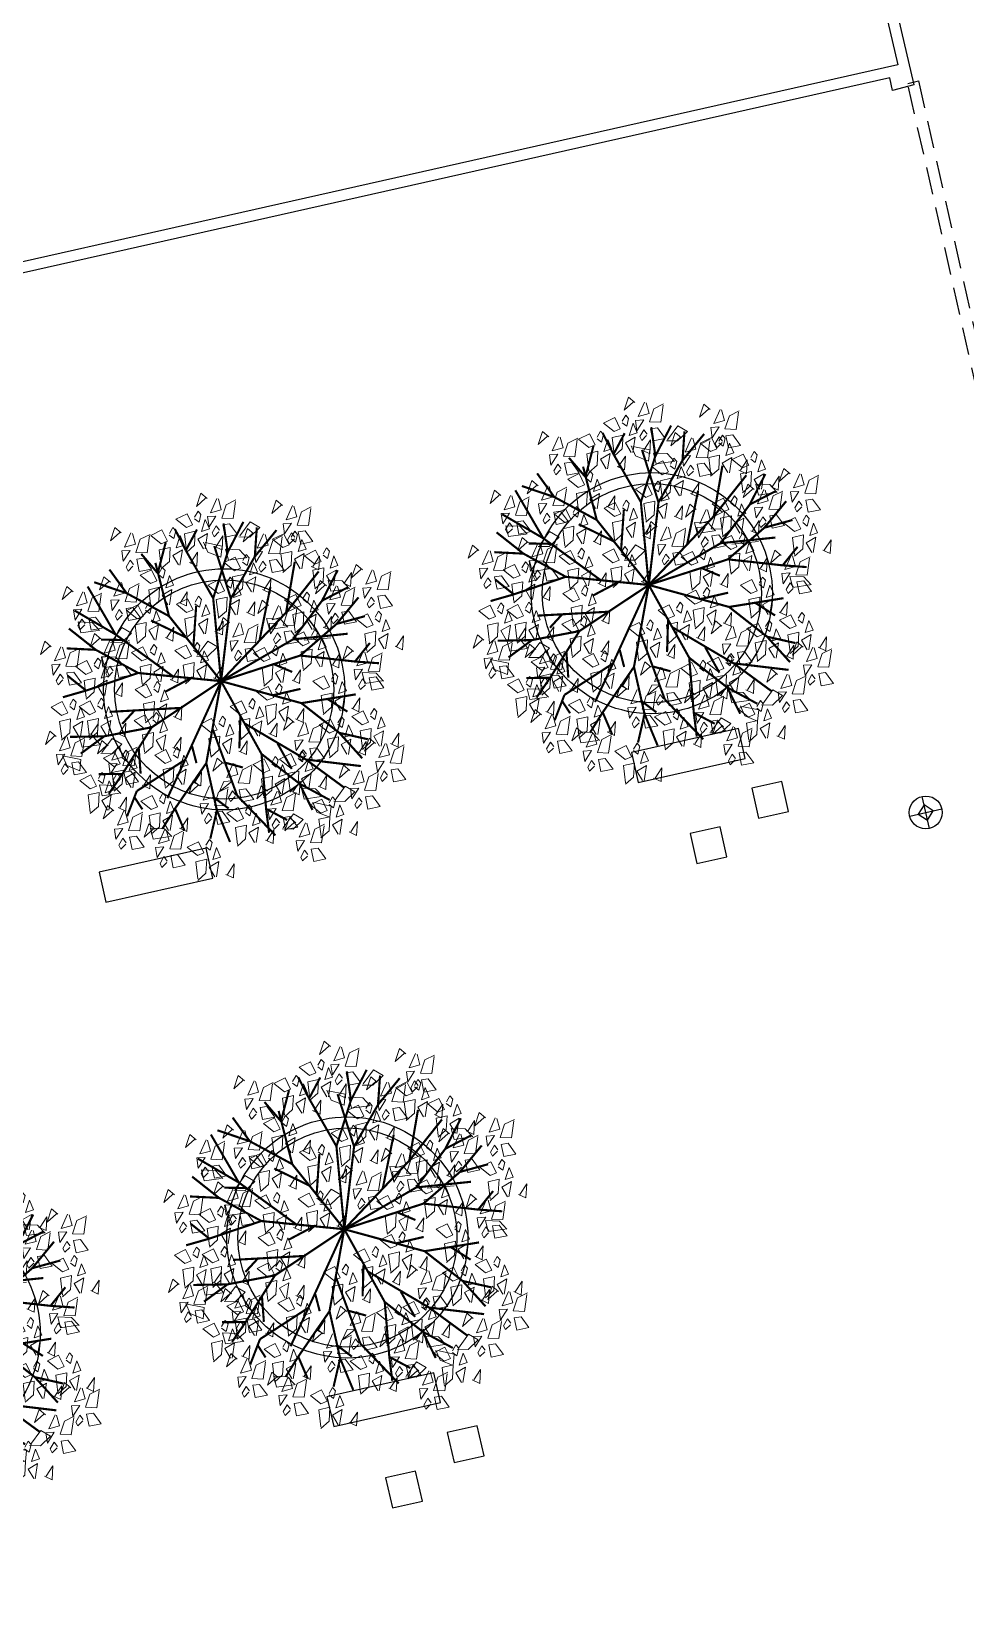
# Model space of a CAD drawing. Header units: metres. Extents: x 595957 to 596103, y 139647 to 139785.
# Drawn here: x 596037.37 to 596054.42, y 139690.16 to 139718.8 of the extents above; entities that cross this region are included whole.
import ezdxf

# ---------------------------------------------------------------- set-up
doc = ezdxf.new("R2010")
doc.units = ezdxf.units.M
doc.header["$MEASUREMENT"] = 0
doc.linetypes.add('CACHEx2', pattern=[0.75, 0.5, -0.25])
doc.layers.add('08-VU-0.08', color=56, linetype='Continuous')
doc.layers.add('08-VU-0.20', color=32, linetype='Continuous')

# ---------------------------------------------------------------- blocks, each defined once
blk = doc.blocks.new('A$C1CA56990')
at = {"color": 2, "lineweight": 13}
for p, q in [((-0.82, 1.456), (-0.727, 1.499)), ((-0.732, 1.486), (-0.759, 1.327)), ((-0.759, 1.327), (-0.864, 1.334)), ((-0.644, 1.32), (-0.543, 1.349)), ((-0.543, 1.349), (-0.543, 1.219)), ((0.426, 1.364), (0.527, 1.392)), ((0.454, 1.205), (0.426, 1.364)), ((0.527, 1.392), (0.526, 1.262)), ((-0.616, 1.161), (-0.644, 1.32)), ((-0.543, 1.219), (-0.616, 1.147)), ((0.526, 1.262), (0.454, 1.19)), ((-0.697, 1.04), (-0.698, 1.142)), ((-0.604, 0.949), (-0.697, 1.04)), ((-0.688, 1.132), (-0.554, 1.041)), ((-0.554, 1.041), (-0.604, 0.949)), ((0.108, 1.133), (0.209, 1.161)), ((0.136, 0.974), (0.108, 1.133)), ((0.208, 1.031), (0.136, 0.959)), ((0.209, 1.161), (0.208, 1.031)), ((0.344, 0.982), (0.343, 1.085)), ((0.353, 1.074), (0.487, 0.984)), ((0.436, 0.891), (0.344, 0.982)), ((0.487, 0.984), (0.436, 0.891)), ((-1.483, 0.627), (-1.381, 0.656)), ((-1.381, 0.656), (-1.382, 0.526)), ((0.242, 0.174), (0.241, 0.276)), ((0.335, 0.083), (0.242, 0.174)), ((0.252, 0.266), (0.385, 0.175)), ((0.385, 0.175), (0.335, 0.083)), ((1.174, 0.078), (1.219, 0.2)), ((1.219, 0.2), (1.311, 0.243)), ((1.306, 0.23), (1.279, 0.07)), ((1.149, 0.006), (1.25, 0.035)), ((1.177, -0.153), (1.149, 0.006)), ((1.279, 0.07), (1.174, 0.078)), ((1.25, 0.035), (1.249, -0.095)), ((1.249, -0.095), (1.177, -0.167)), ((1.37, -0.187), (1.369, -0.085)), ((1.379, -0.095), (1.513, -0.186)), ((1.463, -0.278), (1.37, -0.187)), ((1.513, -0.186), (1.463, -0.278)), ((0.512, -0.398), (0.614, -0.369)), ((0.541, -0.557), (0.512, -0.398)), ((0.614, -0.369), (0.613, -0.499)), ((0.613, -0.499), (0.541, -0.571)), ((-0.963, -0.875), (-1.035, -0.947)), ((-0.962, -0.745), (-0.963, -0.875)), ((0.888, -0.961), (0.99, -0.932)), ((0.917, -1.12), (0.888, -0.961)), ((0.99, -0.932), (0.989, -1.063)), ((-0.98, -1.246), (-1.073, -1.155)), ((-1.064, -1.063), (-0.93, -1.153)), ((-0.93, -1.153), (-0.98, -1.246)), ((0.989, -1.063), (0.917, -1.135))]:
    blk.add_line(p, q, dxfattribs=at)
at = {"color": 108, "lineweight": 13}
for p, q in [((-0.864, 1.334), (-0.82, 1.456)), ((-1.092, 1.118), (-0.991, 1.147)), ((-1.064, 0.959), (-1.092, 1.118)), ((-0.991, 1.147), (-0.992, 1.017)), ((-0.992, 1.017), (-1.064, 0.945)), ((-1.454, 0.468), (-1.483, 0.627)), ((-1.348, -0.678), (-1.349, -0.576)), ((-1.339, -0.586), (-1.205, -0.677)), ((-1.255, -0.769), (-1.348, -0.678)), ((-1.205, -0.677), (-1.255, -0.769)), ((-1.181, -0.897), (-1.089, -0.854)), ((-1.093, -0.868), (-1.121, -1.027)), ((-1.063, -0.773), (-0.962, -0.745)), ((-1.035, -0.932), (-1.063, -0.773)), ((-1.226, -1.02), (-1.181, -0.897)), ((-1.121, -1.027), (-1.226, -1.02)), ((-1.073, -1.155), (-1.074, -1.052)), ((0.035, -1.308), (0.137, -1.279)), ((0.064, -1.467), (0.035, -1.308)), ((0.137, -1.279), (0.136, -1.409)), ((0.136, -1.409), (0.064, -1.481))]:
    blk.add_line(p, q, dxfattribs=at)
at = {"color": 98, "lineweight": 13}
blk.add_line((-1.382, 0.526), (-1.454, 0.454), dxfattribs=at)
at = {"color": 92, "lineweight": 13}
for points in [[(-0.551, 1.566), (-0.503, 1.627), (-0.628, 1.664), (-0.547, 1.58)], [(-0.352, 1.521), (-0.277, 1.62), (-0.222, 1.518), (-0.325, 1.463), (-0.352, 1.521)], [(0.287, 1.638), (0.336, 1.699), (0.211, 1.736), (0.291, 1.652)], [(-0.713, 1.478), (-0.72, 1.556), (-0.816, 1.539), (-0.713, 1.478)], [(-0.552, 1.461), (-0.652, 1.43), (-0.683, 1.529), (-0.548, 1.475)], [(-0.569, 1.513), (-0.409, 1.537), (-0.383, 1.435), (-0.513, 1.439), (-0.584, 1.513)], [(0.057, 1.42), (-0.041, 1.344), (-0.068, 1.457), (0.046, 1.484), (0.057, 1.42)], [(0.269, 1.372), (0.108, 1.39), (0.109, 1.495), (0.234, 1.458), (0.283, 1.368)], [(0.808, 1.45), (0.856, 1.511), (0.731, 1.548), (0.812, 1.464)], [(-0.57, 1.3), (-0.73, 1.318), (-0.729, 1.423), (-0.604, 1.386), (-0.556, 1.296)], [(-0.545, 1.353), (-0.456, 1.409), (-0.401, 1.32), (-0.545, 1.339)], [(-0.338, 1.261), (-0.263, 1.36), (-0.207, 1.258), (-0.31, 1.203), (-0.338, 1.261)], [(-0.267, 1.447), (-0.297, 1.404), (-0.225, 1.388), (-0.196, 1.416), (-0.253, 1.446)], [(0.038, 1.305), (0.113, 1.404), (0.168, 1.301), (0.066, 1.246), (0.038, 1.305)], [(0.515, 1.326), (0.555, 1.36), (0.49, 1.394), (0.454, 1.374), (0.501, 1.33)], [(0.646, 1.363), (0.639, 1.44), (0.543, 1.423), (0.646, 1.363)], [(0.807, 1.345), (0.707, 1.314), (0.676, 1.414), (0.811, 1.359)], [(-0.555, 1.253), (-0.395, 1.277), (-0.369, 1.176), (-0.499, 1.179), (-0.569, 1.253)], [(-0.518, 1.251), (-0.549, 1.18), (-0.419, 1.176), (-0.519, 1.237)], [(-0.253, 1.187), (-0.283, 1.144), (-0.211, 1.128), (-0.181, 1.156), (-0.238, 1.186)], [(-0.154, 1.137), (-0.066, 1.192), (-0.01, 1.104), (-0.155, 1.122)], [(0.123, 1.23), (0.093, 1.188), (0.165, 1.171), (0.195, 1.199), (0.138, 1.23)], [(0.374, 1.176), (0.422, 1.237), (0.298, 1.274), (0.378, 1.19)], [(0.577, 1.232), (0.479, 1.156), (0.453, 1.269), (0.566, 1.296), (0.577, 1.232)], [(0.789, 1.185), (0.629, 1.202), (0.63, 1.307), (0.755, 1.27), (0.803, 1.181)], [(0.909, 1.104), (0.957, 1.165), (0.832, 1.202), (0.913, 1.118)], [(-0.815, 1.016), (-0.74, 1.115), (-0.685, 1.012), (-0.787, 0.957), (-0.815, 1.016)], [(-0.624, 0.97), (-0.724, 0.939), (-0.755, 1.039), (-0.62, 0.984)], [(-0.623, 1.075), (-0.575, 1.136), (-0.7, 1.173), (-0.619, 1.089)], [(-0.53, 1.093), (-0.442, 1.149), (-0.386, 1.06), (-0.53, 1.079)], [(0.006, 1.161), (0.032, 1.088), (0.12, 1.129), (0.006, 1.161)], [(0.081, 1.052), (0.121, 1.085), (0.056, 1.12), (0.02, 1.1), (0.067, 1.056)], [(0.212, 1.088), (0.205, 1.166), (0.11, 1.149), (0.212, 1.088)], [(0.356, 0.91), (0.195, 0.928), (0.196, 1.033), (0.321, 0.996), (0.37, 0.906)], [(0.373, 1.071), (0.274, 1.04), (0.243, 1.14), (0.377, 1.085)], [(0.616, 0.98), (0.656, 1.013), (0.591, 1.047), (0.555, 1.028), (0.602, 0.984)], [(0.747, 1.016), (0.74, 1.094), (0.645, 1.077), (0.747, 1.016)], [(0.908, 0.999), (0.808, 0.968), (0.778, 1.067), (0.912, 1.013)], [(1.372, 1.017), (1.42, 1.078), (1.295, 1.115), (1.376, 1.031)], [(-1.392, 0.915), (-1.4, 0.992), (-1.495, 0.976), (-1.392, 0.915)], [(-0.504, 0.991), (-0.535, 0.92), (-0.405, 0.916), (-0.504, 0.977)], [(0.144, 0.958), (0.046, 0.882), (0.019, 0.995), (0.132, 1.022), (0.144, 0.958)], [(0.183, 0.785), (0.258, 0.884), (0.313, 0.781), (0.21, 0.726), (0.183, 0.785)], [(1.079, 0.893), (1.119, 0.926), (1.053, 0.961), (1.017, 0.941), (1.065, 0.897)], [(1.21, 0.929), (1.203, 1.007), (1.107, 0.99), (1.21, 0.929)], [(1.371, 0.912), (1.271, 0.881), (1.24, 0.981), (1.375, 0.926)], [(-1.249, 0.737), (-1.41, 0.755), (-1.409, 0.86), (-1.284, 0.823), (-1.235, 0.733)], [(-0.67, 0.733), (-0.511, 0.758), (-0.484, 0.656), (-0.615, 0.659), (-0.685, 0.733)], [(-0.453, 0.742), (-0.378, 0.841), (-0.323, 0.738), (-0.426, 0.683), (-0.453, 0.742)], [(0.356, 0.834), (0.516, 0.859), (0.542, 0.757), (0.412, 0.76), (0.342, 0.834)], [(0.658, 0.768), (0.628, 0.726), (0.7, 0.709), (0.729, 0.737), (0.672, 0.768)], [(1.353, 0.752), (1.193, 0.769), (1.194, 0.874), (1.318, 0.837), (1.367, 0.747)], [(1.282, 0.64), (1.357, 0.74), (1.412, 0.637), (1.309, 0.582), (1.282, 0.64)], [(-1.39, 0.613), (-1.342, 0.674), (-1.466, 0.711), (-1.386, 0.627)], [(-1.422, 0.646), (-1.262, 0.671), (-1.236, 0.569), (-1.366, 0.573), (-1.437, 0.647)], [(-0.771, 0.539), (-0.696, 0.638), (-0.641, 0.536), (-0.744, 0.481), (-0.771, 0.539)], [(-0.368, 0.667), (-0.399, 0.624), (-0.327, 0.608), (-0.297, 0.636), (-0.354, 0.667)], [(-0.357, 0.573), (-0.268, 0.629), (-0.213, 0.541), (-0.357, 0.559)], [(-0.197, 0.598), (-0.17, 0.525), (-0.082, 0.566), (-0.197, 0.598)], [(-0.079, 0.667), (-0.109, 0.624), (-0.038, 0.608), (-0.008, 0.636), (-0.065, 0.667)], [(-0.01, 0.617), (0.079, 0.672), (0.134, 0.584), (-0.01, 0.602)], [(0.15, 0.641), (0.177, 0.568), (0.265, 0.609), (0.15, 0.641)], [(0.268, 0.71), (0.238, 0.668), (0.309, 0.651), (0.339, 0.68), (0.282, 0.71)], [(0.54, 0.699), (0.567, 0.626), (0.655, 0.667), (0.54, 0.699)], [(0.991, 0.653), (0.96, 0.61), (1.032, 0.594), (1.062, 0.622), (1.005, 0.652)], [(1.064, 0.632), (1.224, 0.656), (1.25, 0.555), (1.12, 0.558), (1.05, 0.632)], [(-1.12, 0.58), (-1.15, 0.538), (-1.078, 0.521), (-1.049, 0.55), (-1.106, 0.58)], [(-0.687, 0.465), (-0.717, 0.422), (-0.645, 0.406), (-0.615, 0.434), (-0.672, 0.464)], [(-0.62, 0.472), (-0.65, 0.4), (-0.52, 0.397), (-0.62, 0.457)], [(-0.33, 0.472), (-0.361, 0.4), (-0.231, 0.397), (-0.331, 0.457)], [(0.017, 0.515), (-0.014, 0.443), (0.116, 0.44), (0.016, 0.5)], [(0.646, 0.381), (0.721, 0.48), (0.776, 0.377), (0.673, 0.322), (0.646, 0.381)], [(0.739, 0.457), (0.709, 0.386), (0.839, 0.382), (0.739, 0.443)], [(1.089, 0.472), (1.177, 0.528), (1.233, 0.44), (1.089, 0.458)], [(1.249, 0.497), (1.276, 0.424), (1.364, 0.465), (1.249, 0.497)], [(1.366, 0.566), (1.336, 0.523), (1.408, 0.507), (1.438, 0.535), (1.381, 0.566)], [(1.441, 0.409), (1.516, 0.509), (1.571, 0.406), (1.468, 0.351), (1.441, 0.409)], [(-0.804, 0.396), (-0.777, 0.323), (-0.689, 0.364), (-0.804, 0.396)], [(-0.005, 0.372), (0.154, 0.397), (0.181, 0.295), (0.051, 0.298), (-0.02, 0.372)], [(0.428, 0.372), (0.588, 0.397), (0.614, 0.295), (0.484, 0.298), (0.414, 0.372)], [(0.73, 0.306), (0.7, 0.264), (0.772, 0.247), (0.802, 0.275), (0.745, 0.306)], [(1.115, 0.37), (1.084, 0.299), (1.214, 0.296), (1.115, 0.356)], [(1.224, 0.401), (1.383, 0.425), (1.409, 0.324), (1.279, 0.327), (1.209, 0.401)], [(1.248, 0.241), (1.336, 0.297), (1.392, 0.209), (1.248, 0.227)], [(1.525, 0.335), (1.495, 0.292), (1.567, 0.276), (1.597, 0.304), (1.54, 0.335)], [(1.719, 0.223), (1.767, 0.284), (1.642, 0.321), (1.723, 0.237)], [(0.019, 0.212), (0.108, 0.268), (0.163, 0.18), (0.019, 0.198)], [(0.453, 0.212), (0.541, 0.268), (0.597, 0.18), (0.453, 0.198)], [(0.613, 0.237), (0.64, 0.164), (0.728, 0.205), (0.613, 0.237)], [(0.833, 0.092), (0.908, 0.191), (0.964, 0.088), (0.861, 0.033), (0.833, 0.092)], [(1.426, 0.099), (1.466, 0.132), (1.4, 0.167), (1.364, 0.147), (1.412, 0.103)], [(1.408, 0.266), (1.435, 0.193), (1.523, 0.234), (1.408, 0.266)], [(1.557, 0.135), (1.55, 0.213), (1.454, 0.196), (1.557, 0.135)], [(-0.685, 0.112), (-0.525, 0.137), (-0.499, 0.035), (-0.629, 0.038), (-0.699, 0.112)], [(0.045, 0.111), (0.015, 0.039), (0.145, 0.036), (0.045, 0.096)], [(0.479, 0.111), (0.448, 0.039), (0.578, 0.036), (0.479, 0.096)], [(0.562, -0.022), (0.61, 0.039), (0.485, 0.075), (0.566, -0.009)], [(1.05, -0.053), (1.125, 0.046), (1.18, -0.056), (1.078, -0.111), (1.05, -0.053)], [(1.274, 0.139), (1.243, 0.068), (1.374, 0.065), (1.274, 0.125)], [(1.488, 0.005), (1.39, -0.071), (1.363, 0.042), (1.477, 0.069), (1.488, 0.005)], [(1.7, -0.043), (1.54, -0.025), (1.541, 0.08), (1.665, 0.043), (1.714, -0.047)], [(-0.511, -0.162), (-0.352, -0.138), (-0.325, -0.24), (-0.455, -0.236), (-0.526, -0.162)], [(-0.294, -0.154), (-0.219, -0.055), (-0.164, -0.157), (-0.267, -0.212), (-0.294, -0.154)], [(0.269, -0.147), (0.309, -0.113), (0.244, -0.079), (0.208, -0.098), (0.255, -0.142)], [(0.4, -0.11), (0.393, -0.033), (0.298, -0.05), (0.4, -0.11)], [(0.561, -0.128), (0.461, -0.158), (0.431, -0.059), (0.565, -0.114)], [(0.641, -0.076), (0.729, -0.021), (0.785, -0.109), (0.641, -0.091)], [(0.801, -0.052), (0.828, -0.125), (0.916, -0.084), (0.801, -0.052)], [(1.135, -0.127), (1.105, -0.17), (1.177, -0.186), (1.207, -0.158), (1.15, -0.128)], [(1.401, -0.225), (1.449, -0.164), (1.324, -0.127), (1.405, -0.211)], [(-0.772, -0.274), (-0.933, -0.256), (-0.932, -0.151), (-0.807, -0.188), (-0.758, -0.278)], [(-0.829, -0.385), (-0.754, -0.286), (-0.699, -0.388), (-0.802, -0.443), (-0.829, -0.385)], [(-0.487, -0.322), (-0.398, -0.266), (-0.343, -0.355), (-0.487, -0.336)], [(-0.209, -0.228), (-0.239, -0.271), (-0.168, -0.287), (-0.138, -0.259), (-0.195, -0.229)], [(0.544, -0.288), (0.383, -0.271), (0.384, -0.166), (0.509, -0.202), (0.558, -0.292)], [(0.667, -0.178), (0.636, -0.25), (0.766, -0.253), (0.667, -0.193)], [(0.858, -0.221), (0.946, -0.165), (1.002, -0.254), (0.857, -0.235)], [(1.018, -0.196), (1.044, -0.269), (1.132, -0.228), (1.018, -0.196)], [(1.107, -0.349), (1.148, -0.315), (1.082, -0.281), (1.046, -0.301), (1.094, -0.345)], [(1.239, -0.312), (1.232, -0.235), (1.136, -0.252), (1.239, -0.312)], [(1.4, -0.33), (1.3, -0.361), (1.269, -0.261), (1.404, -0.316)], [(-0.327, -0.297), (-0.3, -0.37), (-0.212, -0.329), (-0.327, -0.297)], [(-0.15, -0.399), (-0.075, -0.3), (-0.02, -0.403), (-0.122, -0.458), (-0.15, -0.399)], [(-0.005, -0.364), (0.154, -0.34), (0.181, -0.442), (0.051, -0.438), (-0.02, -0.364)], [(0.574, -0.471), (0.567, -0.394), (0.471, -0.411), (0.574, -0.471)], [(0.884, -0.323), (0.853, -0.394), (0.983, -0.398), (0.884, -0.337)], [(1.282, -0.5), (1.357, -0.401), (1.412, -0.504), (1.309, -0.559), (1.282, -0.5)], [(1.675, -0.485), (1.723, -0.424), (1.599, -0.387), (1.679, -0.471)], [(0.717, -0.649), (0.557, -0.632), (0.557, -0.527), (0.682, -0.563), (0.731, -0.653)], [(0.718, -0.63), (0.793, -0.531), (0.848, -0.634), (0.745, -0.689), (0.718, -0.63)], [(1.382, -0.609), (1.422, -0.575), (1.357, -0.541), (1.321, -0.56), (1.368, -0.605)], [(1.366, -0.575), (1.336, -0.617), (1.408, -0.634), (1.438, -0.606), (1.381, -0.575)], [(1.674, -0.59), (1.575, -0.62), (1.544, -0.521), (1.678, -0.576)], [(-0.51, -0.746), (-0.518, -0.668), (-0.613, -0.685), (-0.51, -0.746)], [(0.154, -0.725), (0.313, -0.701), (0.34, -0.803), (0.21, -0.799), (0.139, -0.725)], [(0.371, -0.717), (0.446, -0.618), (0.501, -0.72), (0.398, -0.775), (0.371, -0.717)], [(0.501, -0.639), (0.66, -0.614), (0.687, -0.716), (0.557, -0.713), (0.486, -0.638)], [(0.803, -0.705), (0.773, -0.747), (0.844, -0.764), (0.874, -0.736), (0.817, -0.705)], [(1.089, -0.668), (1.177, -0.613), (1.233, -0.701), (1.089, -0.683)], [(1.249, -0.644), (1.276, -0.717), (1.364, -0.676), (1.249, -0.644)], [(0.938, -0.918), (0.986, -0.857), (0.861, -0.82), (0.942, -0.904)], [(0.92, -0.812), (1.08, -0.787), (1.106, -0.889), (0.976, -0.886), (0.905, -0.812)], [(1.115, -0.77), (1.084, -0.842), (1.214, -0.845), (1.115, -0.785)], [(-0.439, -0.991), (-0.364, -0.892), (-0.309, -0.995), (-0.411, -1.05), (-0.439, -0.991)], [(0.204, -0.987), (0.174, -1.058), (0.304, -1.062), (0.204, -1.001)], [(0.937, -1.023), (0.837, -1.054), (0.807, -0.954), (0.941, -1.009)], [(0.945, -0.972), (1.033, -0.916), (1.088, -1.004), (0.944, -0.986)], [(-0.067, -1.063), (-0.04, -1.136), (0.048, -1.095), (-0.067, -1.063)], [(0.92, -1.183), (0.759, -1.166), (0.76, -1.061), (0.885, -1.098), (0.933, -1.187)]]:
    blk.add_lwpolyline(points, dxfattribs=at)
at = {"color": 2, "lineweight": 13}
for points in [[(0.126, 1.55), (0.118, 1.628), (0.023, 1.611), (0.126, 1.55)], [(-0.006, 1.514), (0.034, 1.547), (-0.031, 1.582), (-0.067, 1.562), (-0.02, 1.518)], [(0.286, 1.533), (0.187, 1.502), (0.156, 1.602), (0.29, 1.547)], [(-0.385, 1.378), (-0.358, 1.305), (-0.27, 1.346), (-0.385, 1.378)], [(-0.179, 1.296), (-0.019, 1.321), (0.007, 1.219), (-0.123, 1.222), (-0.193, 1.296)], [(-0.642, 0.809), (-0.802, 0.827), (-0.802, 0.932), (-0.677, 0.895), (-0.628, 0.805)], [(0.679, 0.886), (0.581, 0.809), (0.554, 0.923), (0.667, 0.949), (0.679, 0.886)], [(0.573, 0.843), (0.648, 0.942), (0.703, 0.839), (0.601, 0.784), (0.573, 0.843)], [(0.891, 0.838), (0.73, 0.856), (0.731, 0.961), (0.856, 0.924), (0.905, 0.834)], [(-1.205, 0.655), (-1.13, 0.754), (-1.075, 0.651), (-1.178, 0.596), (-1.205, 0.655)], [(-0.847, 0.872), (-0.82, 0.799), (-0.733, 0.84), (-0.847, 0.872)], [(-0.381, 0.733), (-0.221, 0.758), (-0.195, 0.656), (-0.325, 0.659), (-0.396, 0.733)], [(-0.164, 0.742), (-0.089, 0.841), (-0.034, 0.738), (-0.137, 0.683), (-0.164, 0.742)], [(-0.034, 0.776), (0.125, 0.801), (0.152, 0.699), (0.022, 0.703), (-0.049, 0.777)], [(0.689, 0.718), (0.848, 0.743), (0.875, 0.641), (0.744, 0.645), (0.674, 0.719)], [(0.906, 0.727), (0.981, 0.826), (1.036, 0.724), (0.933, 0.669), (0.906, 0.727)], [(1.141, 0.799), (1.043, 0.723), (1.017, 0.836), (1.13, 0.863), (1.141, 0.799)], [(-0.646, 0.573), (-0.557, 0.629), (-0.502, 0.541), (-0.646, 0.559)], [(0.381, 0.674), (0.469, 0.73), (0.524, 0.642), (0.38, 0.66)], [(0.713, 0.559), (0.801, 0.614), (0.857, 0.526), (0.713, 0.545)], [(-1.238, 0.511), (-1.211, 0.438), (-1.123, 0.479), (-1.238, 0.511)], [(0.407, 0.573), (0.376, 0.501), (0.506, 0.498), (0.406, 0.558)], [(0.873, 0.584), (0.9, 0.511), (0.988, 0.552), (0.873, 0.584)], [(-0.97, 0.209), (-0.922, 0.27), (-1.047, 0.306), (-0.966, 0.222)], [(0.297, 0.306), (0.267, 0.264), (0.338, 0.247), (0.368, 0.275), (0.311, 0.306)], [(0.179, 0.237), (0.206, 0.164), (0.294, 0.205), (0.179, 0.237)], [(1.718, 0.118), (1.618, 0.087), (1.587, 0.187), (1.722, 0.132)], [(-0.989, -0.057), (-1.149, -0.04), (-1.148, 0.065), (-1.024, 0.029), (-0.975, -0.061)], [(-0.915, -0.096), (-0.922, -0.018), (-1.017, 0.022), (-0.915, -0.096)], [(0.616, 0.083), (0.776, 0.108), (0.802, 0.006), (0.672, 0.009), (0.602, 0.084)], [(0.918, 0.017), (0.888, -0.025), (0.96, -0.042), (0.99, -0.014), (0.933, 0.017)], [(0.735, -0.383), (0.784, -0.322), (0.659, -0.286), (0.74, -0.37)], [(-0.367, -0.408), (-0.207, -0.383), (-0.181, -0.485), (-0.311, -0.482), (-0.381, -0.407)], [(0.735, -0.489), (0.635, -0.519), (0.604, -0.42), (0.739, -0.475)], [(1.17, -0.443), (1.072, -0.519), (1.045, -0.406), (1.159, -0.379), (1.17, -0.443)], [(-0.065, -0.474), (-0.095, -0.516), (-0.023, -0.533), (0.007, -0.505), (-0.05, -0.474)], [(-0.642, -0.782), (-0.602, -0.749), (-0.667, -0.714), (-0.703, -0.734), (-0.656, -0.778)], [(0.045, -0.626), (0.015, -0.697), (0.145, -0.701), (0.045, -0.64)], [(1.445, -0.702), (1.347, -0.779), (1.32, -0.666), (1.434, -0.639), (1.445, -0.702)], [(-0.804, -0.774), (-0.777, -0.847), (-0.689, -0.806), (-0.804, -0.774)], [(-0.579, -0.876), (-0.677, -0.952), (-0.704, -0.839), (-0.59, -0.812), (-0.579, -0.876)], [(-0.367, -0.923), (-0.528, -0.906), (-0.527, -0.801), (-0.402, -0.838), (-0.353, -0.928)], [(0.338, -0.86), (0.365, -0.933), (0.453, -0.892), (0.338, -0.86)], [(0.525, -0.798), (0.614, -0.743), (0.669, -0.831), (0.525, -0.813)], [(-0.938, -0.9), (-0.969, -0.972), (-0.838, -0.975), (-0.938, -0.915)], [(0.051, -0.994), (0.021, -1.036), (0.093, -1.052), (0.122, -1.024), (0.065, -0.994)]]:
    blk.add_lwpolyline(points, dxfattribs=at)
at = {"color": 108, "lineweight": 13}
for points in [[(-0.844, 1.442), (-0.804, 1.475), (-0.869, 1.509), (-0.905, 1.49), (-0.858, 1.446)], [(-1.032, 1.232), (-0.957, 1.332), (-0.901, 1.229), (-1.004, 1.174), (-1.032, 1.232)], [(-0.782, 1.348), (-0.88, 1.272), (-0.906, 1.385), (-0.793, 1.411), (-0.782, 1.348)], [(-1.249, 1.224), (-1.089, 1.248), (-1.063, 1.147), (-1.193, 1.15), (-1.263, 1.224)], [(-1.231, 1.003), (-1.182, 1.064), (-1.307, 1.101), (-1.227, 1.017)], [(-1.224, 1.064), (-1.136, 1.12), (-1.08, 1.032), (-1.224, 1.05)], [(-1.064, 1.089), (-1.037, 1.016), (-0.949, 1.057), (-1.064, 1.089)], [(-1.032, 1.007), (-0.872, 1.032), (-0.846, 0.93), (-0.976, 0.934), (-1.046, 1.008)], [(-0.947, 1.158), (-0.977, 1.115), (-0.905, 1.099), (-0.875, 1.127), (-0.932, 1.158)], [(-0.785, 0.987), (-0.792, 1.065), (-0.888, 1.048), (-0.785, 0.987)], [(-0.37, 1.118), (-0.343, 1.045), (-0.256, 1.086), (-0.37, 1.118)], [(-0.128, 1.035), (-0.159, 0.963), (-0.029, 0.96), (-0.128, 1.02)], [(-1.232, 0.898), (-1.331, 0.867), (-1.362, 0.966), (-1.228, 0.911)], [(-1.198, 0.963), (-1.229, 0.891), (-1.099, 0.888), (-1.198, 0.948)], [(-1.007, 0.848), (-0.919, 0.903), (-0.863, 0.815), (-1.008, 0.833)], [(-0.854, 0.857), (-0.952, 0.781), (-0.979, 0.894), (-0.865, 0.921), (-0.854, 0.857)], [(-0.917, 0.951), (-0.877, 0.984), (-0.942, 1.019), (-0.978, 0.999), (-0.93, 0.955)], [(-1.461, 0.785), (-1.559, 0.708), (-1.586, 0.822), (-1.472, 0.848), (-1.461, 0.785)], [(-1.551, 0.525), (-1.559, 0.603), (-1.654, 0.586), (-1.551, 0.525)], [(-1.62, 0.395), (-1.718, 0.319), (-1.745, 0.432), (-1.631, 0.458), (-1.62, 0.395)], [(-1.683, 0.489), (-1.643, 0.522), (-1.708, 0.556), (-1.744, 0.537), (-1.697, 0.493)], [(0.212, 0.381), (0.287, 0.48), (0.342, 0.377), (0.239, 0.322), (0.212, 0.381)], [(-1.624, 0.207), (-1.549, 0.306), (-1.494, 0.204), (-1.597, 0.149), (-1.624, 0.207)], [(-0.964, 0.371), (-0.876, 0.427), (-0.82, 0.338), (-0.964, 0.357)], [(-1.841, 0.199), (-1.682, 0.223), (-1.655, 0.121), (-1.786, 0.125), (-1.856, 0.199)], [(-1.263, 0.084), (-1.223, 0.118), (-1.289, 0.152), (-1.325, 0.133), (-1.277, 0.089)], [(-1.132, 0.121), (-1.139, 0.198), (-1.235, 0.181), (-1.132, 0.121)], [(-0.938, 0.269), (-0.969, 0.198), (-0.838, 0.195), (-0.938, 0.255)], [(-0.468, 0.121), (-0.393, 0.22), (-0.338, 0.117), (-0.44, 0.062), (-0.468, 0.121)], [(-1.817, 0.039), (-1.729, 0.095), (-1.673, 0.006), (-1.817, 0.025)], [(-1.657, 0.064), (-1.63, -0.009), (-1.542, 0.032), (-1.657, 0.064)], [(-1.539, 0.133), (-1.57, 0.09), (-1.498, 0.074), (-1.468, 0.102), (-1.525, 0.132)], [(-1.201, -0.009), (-1.299, -0.086), (-1.326, 0.028), (-1.212, 0.054), (-1.201, -0.009)], [(-0.754, -0.008), (-0.705, 0.053), (-0.83, 0.09), (-0.75, 0.006)], [(-0.383, 0.046), (-0.413, 0.004), (-0.341, -0.013), (-0.311, 0.015), (-0.368, 0.046)], [(-1.791, -0.063), (-1.821, -0.134), (-1.691, -0.138), (-1.791, -0.077)], [(-1.509, -0.162), (-1.349, -0.138), (-1.323, -0.24), (-1.453, -0.236), (-1.523, -0.162)], [(-1.292, -0.154), (-1.217, -0.055), (-1.162, -0.157), (-1.264, -0.212), (-1.292, -0.154)], [(-0.755, -0.113), (-0.854, -0.144), (-0.885, -0.044), (-0.75, -0.099)], [(-0.5, -0.023), (-0.474, -0.096), (-0.386, -0.055), (-0.5, -0.023)], [(0.833, -0.061), (0.993, -0.037), (1.019, -0.138), (0.889, -0.135), (0.819, -0.061)], [(-1.484, -0.322), (-1.396, -0.266), (-1.341, -0.355), (-1.485, -0.336)], [(-1.207, -0.228), (-1.237, -0.271), (-1.165, -0.287), (-1.135, -0.259), (-1.193, -0.229)], [(0.212, -0.356), (0.287, -0.257), (0.342, -0.359), (0.239, -0.414), (0.212, -0.356)], [(-1.458, -0.424), (-1.489, -0.495), (-1.359, -0.499), (-1.458, -0.438)], [(-1.325, -0.297), (-1.298, -0.37), (-1.21, -0.329), (-1.325, -0.297)], [(-1.161, -0.514), (-1.168, -0.437), (-1.264, -0.454), (-1.161, -0.514)], [(0.297, -0.43), (0.267, -0.473), (0.338, -0.489), (0.368, -0.461), (0.311, -0.431)], [(0.442, -0.508), (0.482, -0.474), (0.417, -0.44), (0.381, -0.459), (0.429, -0.503)], [(1.382, -0.49), (1.222, -0.473), (1.222, -0.368), (1.347, -0.405), (1.396, -0.494)], [(-1.292, -0.551), (-1.252, -0.518), (-1.318, -0.483), (-1.354, -0.503), (-1.306, -0.547)], [(-1.23, -0.645), (-1.328, -0.721), (-1.354, -0.608), (-1.241, -0.581), (-1.23, -0.645)], [(-1.018, -0.692), (-1.178, -0.675), (-1.177, -0.57), (-1.053, -0.607), (-1.004, -0.697)], [(-1, -0.532), (-1.1, -0.563), (-1.131, -0.463), (-0.996, -0.518)], [(-1.022, -0.553), (-0.933, -0.497), (-0.878, -0.586), (-1.022, -0.567)], [(-0.862, -0.528), (-0.835, -0.601), (-0.747, -0.56), (-0.862, -0.528)], [(-0.744, -0.459), (-0.774, -0.502), (-0.703, -0.518), (-0.673, -0.49), (-0.73, -0.46)], [(0.019, -0.524), (0.108, -0.469), (0.163, -0.557), (0.019, -0.538)], [(0.179, -0.499), (0.206, -0.572), (0.294, -0.531), (0.179, -0.499)], [(1.064, -0.509), (1.224, -0.484), (1.25, -0.586), (1.12, -0.583), (1.05, -0.508)], [(1.514, -0.572), (1.506, -0.495), (1.411, -0.512), (1.514, -0.572)], [(-1.45, -0.789), (-1.457, -0.711), (-1.553, -0.728), (-1.45, -0.789)], [(-1.289, -0.701), (-1.24, -0.64), (-1.365, -0.603), (-1.284, -0.687)], [(-0.995, -0.655), (-1.026, -0.726), (-0.896, -0.73), (-0.996, -0.669)], [(-0.988, -0.639), (-0.829, -0.614), (-0.803, -0.716), (-0.933, -0.713), (-1.003, -0.638)], [(-1.519, -0.919), (-1.617, -0.995), (-1.644, -0.882), (-1.53, -0.855), (-1.519, -0.919)], [(-1.582, -0.825), (-1.542, -0.792), (-1.607, -0.758), (-1.643, -0.777), (-1.595, -0.821)], [(-1.307, -0.967), (-1.468, -0.949), (-1.467, -0.844), (-1.342, -0.881), (-1.293, -0.971)], [(-1.289, -0.806), (-1.389, -0.837), (-1.42, -0.738), (-1.285, -0.792)], [(-1.191, -0.933), (-1.116, -0.834), (-1.06, -0.937), (-1.163, -0.992), (-1.191, -0.933)], [(-0.034, -0.919), (0.041, -0.82), (0.096, -0.923), (-0.007, -0.978), (-0.034, -0.919)], [(0.178, -0.885), (0.267, -0.83), (0.322, -0.918), (0.178, -0.899)], [(-1.408, -0.942), (-1.248, -0.917), (-1.222, -1.019), (-1.352, -1.016), (-1.422, -0.942)], [(-1.106, -1.008), (-1.136, -1.05), (-1.064, -1.067), (-1.034, -1.039), (-1.091, -1.008)], [(-0.656, -1), (-0.496, -0.975), (-0.47, -1.077), (-0.6, -1.074), (-0.67, -0.999)], [(-1.383, -1.102), (-1.295, -1.046), (-1.239, -1.134), (-1.383, -1.116)], [(-1.223, -1.077), (-1.196, -1.15), (-1.108, -1.109), (-1.223, -1.077)], [(-0.631, -1.159), (-0.543, -1.104), (-0.488, -1.192), (-0.632, -1.174)], [(-0.472, -1.135), (-0.445, -1.208), (-0.357, -1.167), (-0.472, -1.135)], [(-0.354, -1.066), (-0.384, -1.108), (-0.312, -1.125), (-0.283, -1.097), (-0.34, -1.066)], [(0.331, -1.192), (0.379, -1.131), (0.254, -1.094), (0.335, -1.178)], [(0.708, -1.136), (0.61, -1.212), (0.583, -1.099), (0.696, -1.072), (0.708, -1.136)], [(0.971, -1.073), (0.94, -1.145), (1.07, -1.148), (0.97, -1.088)], [(1.097, -1.25), (1.145, -1.189), (1.02, -1.152), (1.101, -1.236)], [(-1.357, -1.203), (-1.388, -1.275), (-1.258, -1.278), (-1.357, -1.218)], [(-1.076, -1.316), (-1.036, -1.283), (-1.101, -1.248), (-1.137, -1.268), (-1.089, -1.312)], [(-0.944, -1.28), (-0.951, -1.202), (-1.047, -1.219), (-0.944, -1.28)], [(-0.783, -1.297), (-0.883, -1.328), (-0.914, -1.228), (-0.779, -1.283)], [(-0.605, -1.261), (-0.636, -1.333), (-0.506, -1.336), (-0.606, -1.276)], [(-0.569, -1.303), (-0.409, -1.278), (-0.383, -1.38), (-0.513, -1.377), (-0.584, -1.303)], [(-0.352, -1.294), (-0.277, -1.195), (-0.222, -1.298), (-0.325, -1.353), (-0.352, -1.294)], [(-0.2, -1.189), (-0.231, -1.26), (-0.101, -1.264), (-0.201, -1.203)], [(0.038, -1.316), (0.078, -1.283), (0.012, -1.248), (-0.023, -1.268), (0.024, -1.312)], [(0.169, -1.28), (0.162, -1.202), (0.066, -1.219), (0.169, -1.28)], [(0.33, -1.297), (0.23, -1.328), (0.199, -1.228), (0.334, -1.283)], [(0.342, -1.317), (0.501, -1.293), (0.528, -1.395), (0.397, -1.391), (0.327, -1.317)], [(0.559, -1.309), (0.634, -1.21), (0.689, -1.312), (0.586, -1.367), (0.559, -1.309)], [(0.804, -1.374), (0.844, -1.341), (0.779, -1.306), (0.743, -1.326), (0.79, -1.37)], [(0.935, -1.338), (0.928, -1.26), (0.833, -1.277), (0.935, -1.338)], [(1.096, -1.355), (0.996, -1.386), (0.966, -1.286), (1.1, -1.341)], [(-1.013, -1.41), (-1.111, -1.486), (-1.138, -1.373), (-1.024, -1.346), (-1.013, -1.41)], [(-0.801, -1.458), (-0.962, -1.44), (-0.961, -1.335), (-0.836, -1.372), (-0.787, -1.462)], [(-0.684, -1.511), (-0.691, -1.433), (-0.787, -1.45), (-0.684, -1.511)], [(-0.523, -1.528), (-0.623, -1.559), (-0.654, -1.46), (-0.519, -1.514)], [(-0.522, -1.423), (-0.474, -1.362), (-0.599, -1.325), (-0.518, -1.409)], [(-0.545, -1.463), (-0.456, -1.407), (-0.401, -1.495), (-0.545, -1.477)], [(-0.385, -1.438), (-0.358, -1.511), (-0.27, -1.47), (-0.385, -1.438)], [(-0.267, -1.369), (-0.297, -1.411), (-0.225, -1.428), (-0.196, -1.4), (-0.253, -1.369)], [(0.1, -1.41), (0.002, -1.486), (-0.024, -1.373), (0.089, -1.346), (0.1, -1.41)], [(0.312, -1.458), (0.152, -1.44), (0.153, -1.335), (0.277, -1.372), (0.326, -1.462)], [(0.366, -1.477), (0.455, -1.422), (0.51, -1.51), (0.366, -1.491)], [(0.526, -1.452), (0.553, -1.525), (0.641, -1.484), (0.526, -1.452)], [(0.644, -1.383), (0.613, -1.426), (0.685, -1.442), (0.715, -1.414), (0.658, -1.384)], [(0.867, -1.468), (0.769, -1.544), (0.742, -1.431), (0.855, -1.404), (0.867, -1.468)], [(1.079, -1.515), (0.918, -1.498), (0.919, -1.393), (1.044, -1.43), (1.092, -1.52)], [(-0.753, -1.641), (-0.851, -1.717), (-0.877, -1.604), (-0.764, -1.577), (-0.753, -1.641)], [(-0.815, -1.547), (-0.775, -1.514), (-0.841, -1.48), (-0.876, -1.499), (-0.829, -1.543)], [(-0.541, -1.689), (-0.701, -1.671), (-0.7, -1.566), (-0.576, -1.603), (-0.527, -1.693)], [(-0.518, -1.564), (-0.549, -1.636), (-0.419, -1.639), (-0.519, -1.579)], [(0.392, -1.579), (0.362, -1.65), (0.492, -1.654), (0.392, -1.593)]]:
    blk.add_lwpolyline(points, dxfattribs=at)
at = {"color": 34, "const_width": 0.02, "flags": 128}
for points in [[(-0.113, 1.299), (-0.182, 1.514)], [(-0.113, 1.299), (0.021, 1.477)], [(0.271, 1.22), (0.276, 1.493)], [(0.271, 1.22), (0.462, 1.478)], [(-0.535, 1.115), (-0.704, 1.33)], [(-0.535, 1.115), (-0.551, 1.436)], [(0.421, 1.04), (0.633, 1.431)], [(0.421, 1.04), (0.861, 1.315)], [(0.067, 0.817), (-0.113, 1.299)], [(0.067, 0.817), (0.271, 1.22)], [(0.371, 0.966), (0.368, 1.173)], [(0.81, 0.949), (0.903, 1.255)], [(-0.882, 0.934), (-1.072, 1.056)], [(-0.882, 0.934), (-0.891, 1.156)], [(-0.437, 0.674), (-0.535, 1.115)], [(-0.247, 0.407), (-0.305, 1.072)], [(0.045, 0.489), (0.421, 1.04)], [(0.81, 0.949), (1.026, 1.116)], [(-1.038, 0.795), (-1.278, 0.879)], [(-0.437, 0.674), (-0.882, 0.934)], [(-0.284, 0.839), (-0.414, 0.951)], [(0.608, 0.545), (0.81, 0.949)], [(-1.208, 0.737), (-1.096, 0.815)], [(-0.73, 0.351), (-1.038, 0.795)], [(-0.633, 0.79), (-0.875, 0.764)], [(0.015, 0.039), (0.067, 0.817)], [(1.006, 0.663), (1.181, 0.823)], [(0.015, 0.039), (-0.437, 0.674)], [(0.413, 0.379), (0.562, 0.712)], [(0.608, 0.545), (1.102, 0.688)], [(1.006, 0.663), (1.3, 0.597)], [(-1.19, 0.432), (-1.392, 0.338)], [(-1.19, 0.432), (-1.384, 0.545)], [(-0.756, 0.153), (-1.19, 0.432)], [(-0.73, 0.351), (-1.096, 0.507)], [(0.041, 0.31), (-0.1, 0.557)], [(0.015, 0.039), (0.608, 0.545)], [(1.227, 0.407), (1.424, 0.516)], [(-0.602, 0.291), (-0.759, 0.245)], [(0.015, 0.039), (-0.73, 0.351)], [(0.333, 0.308), (0.712, 0.294)], [(0.788, 0.137), (1.227, 0.407)], [(1.227, 0.407), (1.427, 0.309)], [(-0.756, 0.153), (-1.194, 0.04)], [(0.015, 0.039), (-0.756, 0.153)], [(0.015, 0.039), (0.788, 0.137)], [(0.788, 0.137), (1.223, 0.015)], [(0.791, -0.028), (1.277, 0.142)], [(-1.194, 0.04), (-1.486, -0.092)], [(-1.194, 0.04), (-1.462, 0.093)], [(-1.077, 0.068), (-1.174, -0.07)], [(-0.432, 0.105), (-1.05, -0.145)], [(0.015, 0.039), (-0.654, -0.361)], [(0.015, 0.039), (-0.167, -0.719)], [(0.015, 0.039), (0.427, -0.622)], [(0.015, 0.039), (0.278, -0.694)], [(0.015, 0.039), (0.676, -0.549)], [(0.015, 0.039), (0.791, -0.028)], [(1.223, 0.015), (1.492, 0.062)], [(1.223, 0.015), (1.512, -0.123)], [(-1.05, -0.145), (-1.412, -0.516)], [(-0.746, -0.022), (-0.786, -0.191)], [(-0.305, -0.152), (-0.608, -0.152)], [(0.791, -0.028), (1.19, -0.24)], [(-0.372, -0.192), (-0.693, -0.778)], [(1.19, -0.24), (1.444, -0.435)], [(1.19, -0.24), (1.463, -0.25)], [(-1.166, -0.42), (-1.389, -0.455)], [(-1.166, -0.42), (-1.264, -0.62)], [(-0.654, -0.361), (-1.166, -0.42)], [(-0.654, -0.361), (-0.921, -0.726)], [(-0.102, -0.448), (-0.034, -0.706)], [(0.19, -0.447), (0.122, -0.624)], [(0.405, -0.308), (0.911, -0.395)], [(-0.552, -0.508), (-0.785, -0.648)], [(0.676, -0.549), (1.07, -0.842)], [(0.676, -0.549), (1.153, -0.615)], [(-0.921, -0.726), (-1.162, -0.854)], [(-0.921, -0.726), (-1.064, -1.012)], [(-0.167, -0.719), (-0.434, -1.083)], [(-0.167, -0.719), (-0.069, -1.225)], [(0.278, -0.694), (0.238, -1.208)], [(0.278, -0.694), (0.585, -1.026)], [(0.427, -0.622), (0.797, -0.882)], [(0.427, -0.622), (0.496, -1.132)], [(-0.693, -0.778), (-0.944, -1.144)], [(-0.693, -0.778), (-0.738, -1.294)], [(0.797, -0.882), (0.93, -1.12)], [(0.797, -0.882), (1.087, -1.019)], [(-0.122, -0.964), (-0.233, -1.152)], [(0.585, -1.026), (0.665, -1.287)], [(0.585, -1.026), (0.839, -1.222)], [(-0.434, -1.083), (-0.665, -1.305)], [(-0.434, -1.083), (-0.485, -1.351)], [(0.238, -1.208), (0.229, -1.433)], [(0.238, -1.208), (0.416, -1.342)]]:
    blk.add_lwpolyline(points, dxfattribs=at)
at = {"color": 98, "lineweight": 13}
for points in [[(-1.524, 0.879), (-1.484, 0.912), (-1.549, 0.946), (-1.585, 0.927), (-1.538, 0.883)], [(-0.73, 0.941), (-0.76, 0.899), (-0.688, 0.882), (-0.658, 0.911), (-0.715, 0.941)], [(-0.981, 0.746), (-1.012, 0.675), (-0.882, 0.671), (-0.981, 0.731)], [(-0.486, 0.598), (-0.459, 0.525), (-0.371, 0.566), (-0.486, 0.598)], [(-1.408, 0.347), (-1.569, 0.365), (-1.568, 0.47), (-1.443, 0.433), (-1.394, 0.343)], [(-1.391, 0.508), (-1.49, 0.477), (-1.521, 0.576), (-1.387, 0.522)], [(-1.398, 0.487), (-1.309, 0.542), (-1.254, 0.454), (-1.398, 0.472)], [(-0.988, 0.531), (-0.829, 0.555), (-0.803, 0.454), (-0.933, 0.457), (-1.003, 0.531)], [(-1.371, 0.385), (-1.402, 0.314), (-1.272, 0.31), (-1.372, 0.37)], [(-0.971, 0.103), (-1.071, 0.073), (-1.102, 0.172), (-0.967, 0.117)], [(-0.66, -0.048), (-0.572, 0.008), (-0.516, -0.08), (-0.661, -0.062)], [(-1.047, -0.132), (-1.007, -0.099), (-1.072, -0.064), (-1.108, -0.084), (-1.06, -0.128)], [(-0.984, -0.226), (-1.082, -0.302), (-1.109, -0.189), (-0.995, -0.162), (-0.984, -0.226)], [(-0.634, -0.149), (-0.665, -0.221), (-0.535, -0.224), (-0.634, -0.164)], [(0.332, -0.24), (0.234, -0.317), (0.207, -0.204), (0.32, -0.177), (0.332, -0.24)], [(-0.999, -0.427), (-0.951, -0.366), (-1.076, -0.329), (-0.995, -0.413)], [(-1.046, -0.393), (-0.887, -0.369), (-0.86, -0.471), (-0.99, -0.467), (-1.061, -0.393)], [(-0.461, -0.424), (-0.491, -0.495), (-0.361, -0.499), (-0.461, -0.438)], [(-0.771, -0.63), (-0.696, -0.531), (-0.641, -0.634), (-0.744, -0.689), (-0.771, -0.63)], [(-0.349, -0.658), (-0.301, -0.597), (-0.425, -0.56), (-0.345, -0.644)], [(-0.342, -0.567), (-0.254, -0.512), (-0.198, -0.6), (-0.343, -0.582)], [(-0.182, -0.543), (-0.155, -0.616), (-0.068, -0.575), (-0.182, -0.543)], [(0.505, -0.601), (0.407, -0.678), (0.38, -0.564), (0.494, -0.538), (0.505, -0.601)], [(-0.687, -0.705), (-0.717, -0.747), (-0.645, -0.764), (-0.615, -0.736), (-0.672, -0.705)], [(-0.35, -0.763), (-0.449, -0.794), (-0.48, -0.694), (-0.346, -0.749)], [(-0.316, -0.669), (-0.347, -0.741), (-0.217, -0.744), (-0.316, -0.684)], [(0.422, -0.725), (0.453, -0.976)], [(1.137, -0.803), (1.212, -0.704), (1.267, -0.807), (1.164, -0.862), (1.137, -0.803)], [(1.657, -0.75), (1.496, -0.733), (1.497, -0.628), (1.622, -0.665), (1.671, -0.754)], [(-0.964, -0.798), (-0.876, -0.743), (-0.82, -0.831), (-0.964, -0.813)], [(0.456, -0.791), (0.426, -0.834), (0.497, -0.85), (0.527, -0.822), (0.47, -0.792)], [(0.685, -0.774), (0.712, -0.847), (0.8, -0.806), (0.685, -0.774)], [(1.222, -0.878), (1.192, -0.921), (1.264, -0.937), (1.293, -0.909), (1.236, -0.878)], [(-0.251, -0.928), (-0.091, -0.903), (-0.065, -1.005), (-0.195, -1.001), (-0.266, -0.927)], [(0.551, -0.9), (0.521, -0.972), (0.651, -0.975), (0.551, -0.915)], [(0.645, -1.042), (0.685, -1.008), (0.62, -0.974), (0.584, -0.994), (0.631, -1.038)], [(0.776, -1.005), (0.769, -0.928), (0.674, -0.945), (0.776, -1.005)], [(1.104, -0.947), (1.131, -1.02), (1.219, -0.979), (1.104, -0.947)], [(-0.783, -1.192), (-0.734, -1.131), (-0.859, -1.094), (-0.778, -1.178)], [(-0.227, -1.087), (-0.138, -1.032), (-0.083, -1.12), (-0.227, -1.102)]]:
    blk.add_lwpolyline(points, dxfattribs=at)

msp = doc.modelspace()

# ---------------------------------------------------------------- linework, layer by layer
at = {"layer": '08-VU-0.08', "linetype": 'CACHEx2'}
msp.add_lwpolyline([(596053.56, 139717.891), (596062.762, 139677.093), (596062.567, 139677.049), (596053.365, 139717.847)], close=True, dxfattribs=at)
at = {"layer": '08-VU-0.20'}
for p, q in [((596053.76, 139704.251, 0), (596053.628, 139704.837, 0)), ((596053.402, 139704.478, 0), (596053.987, 139704.61, 0))]:
    msp.add_line(p, q, dxfattribs=at)
for points in [[(596048.428, 139738.18), (596048.38, 139738.46), (596048.664, 139738.46), (596053.474, 139717.82), (596053.089, 139717.715), (596053.036, 139717.946), (596023.739, 139711.357), (596023.773, 139711.041), (596023.477, 139710.968), (596022.432, 139715.687), (596019.894, 139726.44), (596018.764, 139731.616), (596019.051, 139731.685), (596019.162, 139731.392)], [(596048.564, 139738.006), (596053.183, 139718.184), (596023.559, 139711.522), (596022.627, 139715.732), (596020.089, 139726.484), (596019.067, 139731.165)], [(596048.322, 139705.639), (596048.445, 139705.093), (596050.397, 139705.531), (596050.274, 139706.078)], [(596050.642, 139704.439), (596051.189, 139704.562), (596051.066, 139705.108), (596050.519, 139704.985)], [(596049.516, 139703.612), (596050.063, 139703.734), (596049.94, 139704.281), (596049.393, 139704.158)], [(596038.611, 139703.455), (596038.734, 139702.909), (596040.685, 139703.347), (596040.562, 139703.894)], [(596042.766, 139693.883), (596042.889, 139693.337), (596044.841, 139693.776), (596044.718, 139694.322)], [(596045.086, 139692.683), (596045.633, 139692.806), (596045.51, 139693.352), (596044.963, 139693.23)], [(596043.96, 139691.856), (596044.507, 139691.979), (596044.384, 139692.525), (596043.837, 139692.402)]]:
    msp.add_lwpolyline(points, close=True, dxfattribs=at)
at = {"layer": '08-VU-0.20', "elevation": 0}
msp.add_lwpolyline([(596053.725, 139704.406), (596053.832, 139704.575), (596053.663, 139704.682), (596053.556, 139704.513)], close=True, dxfattribs=at)
at = {"layer": '08-VU-0.20'}
for centre, radius in [((596048.695, 139708.544, 0), 2.2), ((596048.695, 139708.544, 0), 2), ((596040.89, 139706.789, 0), 2.2), ((596040.89, 139706.789, 0), 2), ((596053.694, 139704.544, 0), 0.3), ((596043.139, 139696.789, 0), 2.2), ((596043.139, 139696.789, 0), 2), ((596035.334, 139695.034, 0), 2.2)]:
    msp.add_circle(centre, radius, dxfattribs=at)

# ---------------------------------------------------------------- block references
at = {"layer": '08-VU-0.20', "xscale": 1.949856076354207, "yscale": 1.949856076354207, "zscale": 1.949856076354207, "rotation": 88.194474858698}
for p in [(596048.714, 139708.663), (596040.909, 139706.908), (596043.158, 139696.908), (596035.353, 139695.152)]:
    msp.add_blockref('A$C1CA56990', p, dxfattribs=at)

doc.saveas('drawing.dxf')
